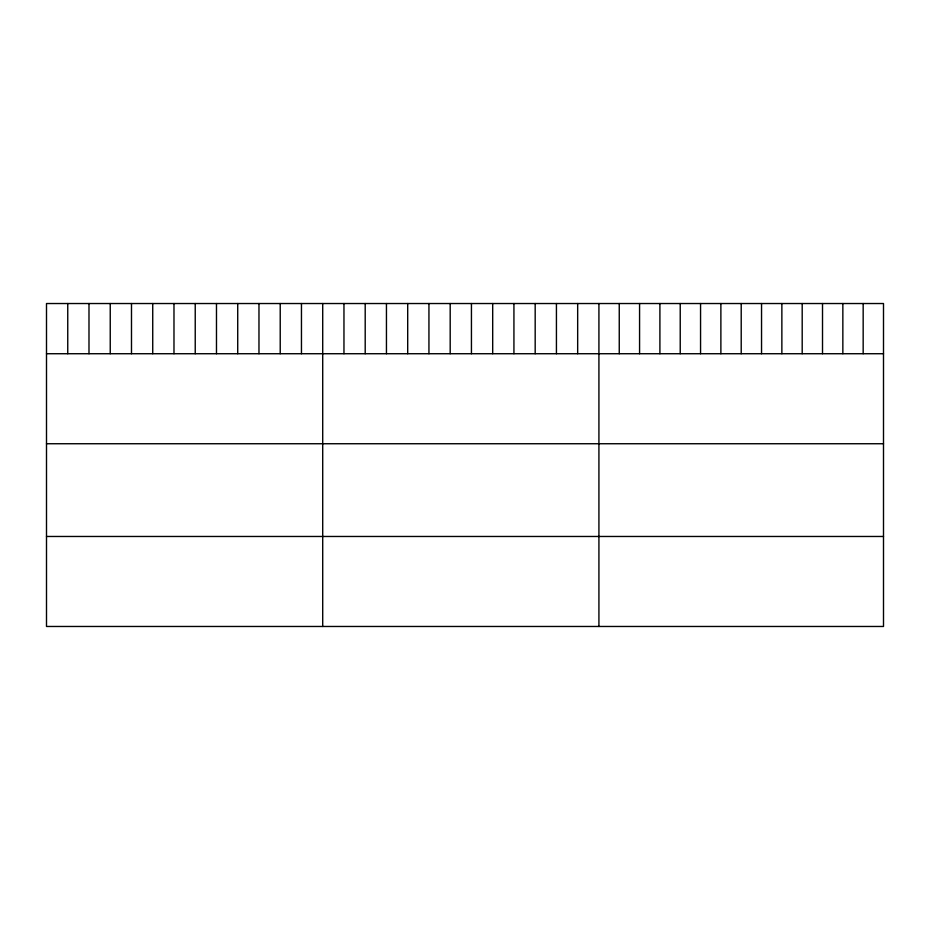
<?xml version="1.0" encoding="UTF-8"?>
<svg xmlns="http://www.w3.org/2000/svg" width="930" height="930" viewBox="0 0 930 930"><rect width="100%" height="100%" fill="white"/><g stroke="black" fill="none" stroke-linecap="round" stroke-linejoin="round"><path stroke-width="1.4" d="M883.5 353.726L883.5 626.471L46.5 626.471L46.5 303.529L883.5 303.529L883.5 353.726L46.5 353.726M46.5 443.738L883.5 443.738M46.5 536.471L883.5 536.471M863.168 303.529L863.168 353.726M842.847 303.529L842.847 353.726M822.515 303.529L822.515 353.726M802.195 303.529L802.195 353.726M781.863 303.529L781.863 353.726M761.542 303.529L761.542 353.726M741.21 303.529L741.21 353.726M720.878 303.529L720.878 353.726M700.557 303.529L700.557 353.726M680.225 303.529L680.225 353.726M659.905 303.529L659.905 353.726M639.573 303.529L639.573 353.726M619.252 303.529L619.252 353.726M598.92 303.529L598.92 626.471M577.67 303.529L577.67 353.726M556.431 303.529L556.431 353.726M535.18 303.529L535.18 353.726M513.93 303.529L513.93 353.726M492.691 303.529L492.691 353.726M471.44 303.529L471.44 353.726M450.19 303.529L450.19 353.726M428.939 303.529L428.939 353.726M407.7 303.529L407.7 353.726M386.45 303.529L386.45 353.726M365.199 303.529L365.199 353.726M343.961 303.529L343.961 353.726M322.71 303.529L322.71 626.471M301.459 303.529L301.459 353.726M280.221 303.529L280.221 353.726M258.97 303.529L258.97 353.726M237.72 303.529L237.72 353.726M216.481 303.529L216.481 353.726M195.23 303.529L195.23 353.726M173.98 303.529L173.98 353.726M152.729 303.529L152.729 353.726M131.49 303.529L131.49 353.726M110.24 303.529L110.24 353.726M88.989 303.529L88.989 353.726M67.751 303.529L67.751 353.726"/></g></svg>
